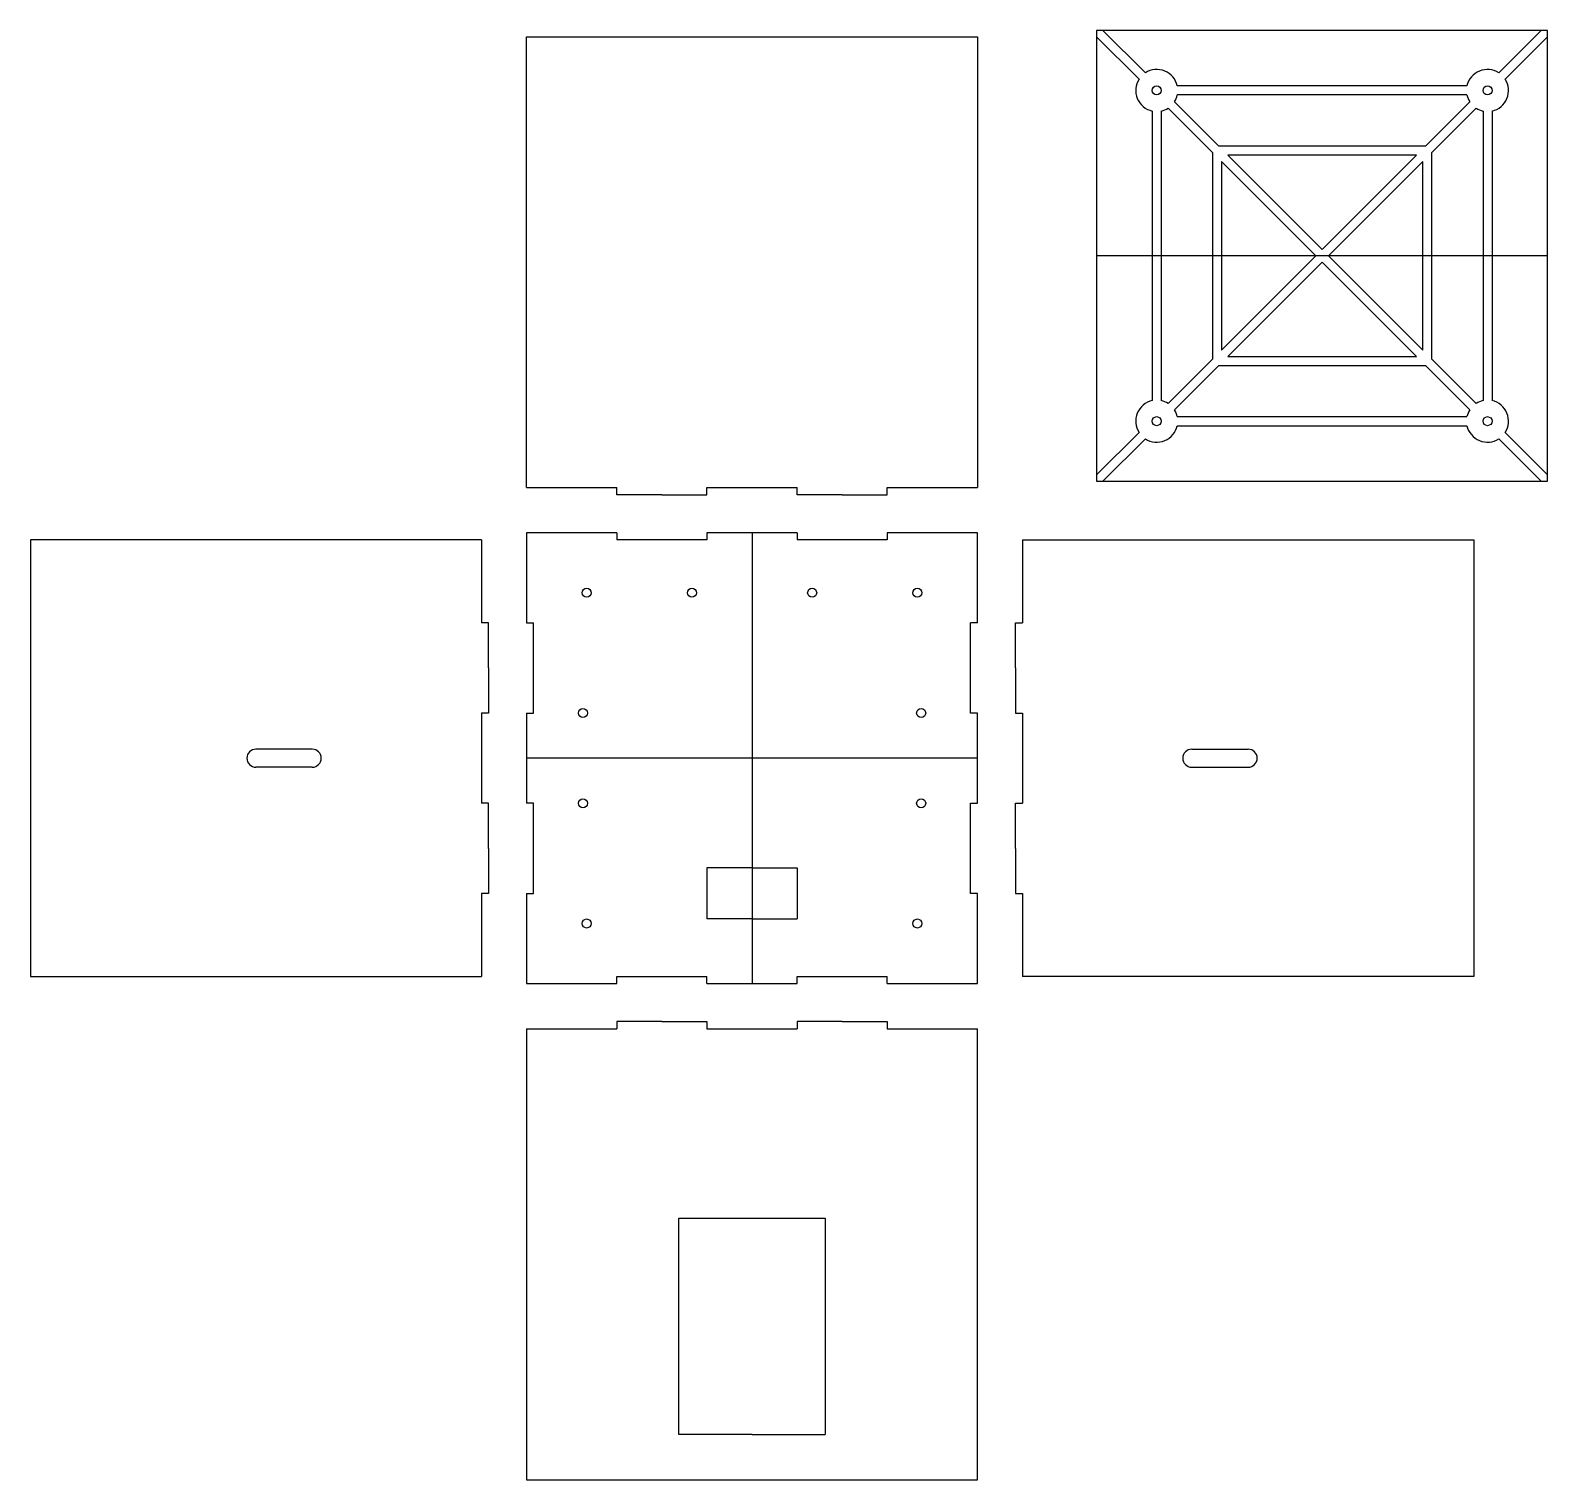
# Model space of a CAD drawing. Header units: millimetres. Extents: x -201 to 472, y -169 to 474.
import ezdxf

# ---------------------------------------------------------------- set-up
doc = ezdxf.new("R2010")
doc.units = ezdxf.units.MM

msp = doc.modelspace()

# ---------------------------------------------------------------- linework, layer by layer
for p, q in [((18.94, 271.33), (18.94, 471.33)), ((18.94, 471.33), (218.94, 471.33)), ((218.94, 471.33), (218.94, 271.33)), ((271.73, 474.14), (271.73, 274.14)), ((471.73, 474.14), (271.73, 474.14)), ((271.73, 471.31), (290.54, 452.5)), ((274.56, 474.14), (293.37, 455.33)), ((468.91, 474.14), (450.1, 455.33)), ((471.73, 471.31), (452.93, 452.5)), ((471.73, 274.14), (471.73, 474.14)), ((303.43, 439.61), (323.07, 419.98)), ((306.26, 442.44), (325.9, 422.8)), ((437.21, 442.44), (417.57, 422.8)), ((440.04, 439.61), (420.4, 419.98)), ((443.07, 438.35), (443.07, 309.92)), ((447.07, 438.35), (447.07, 309.92)), ((329.9, 418.8), (371.73, 376.97)), ((413.57, 418.8), (371.73, 376.97)), ((327.07, 415.98), (368.91, 374.14)), ((416.4, 415.98), (374.56, 374.14)), ((471.73, 374.14), (271.73, 374.14)), ((368.91, 374.14), (327.07, 332.3)), ((371.73, 371.31), (329.9, 329.47)), ((371.73, 371.31), (413.57, 329.47)), ((374.56, 374.14), (416.4, 332.3)), ((323.07, 328.3), (303.43, 308.67)), ((325.9, 325.47), (306.26, 305.84)), ((417.57, 325.47), (437.21, 305.84)), ((420.4, 328.3), (440.04, 308.67)), ((290.54, 295.77), (271.73, 276.97)), ((293.37, 292.94), (274.56, 274.14)), ((450.1, 292.94), (468.91, 274.14)), ((452.93, 295.77), (471.73, 276.97)), ((18.94, 271.33), (58.97, 271.33)), ((58.97, 268.16), (58.97, 271.33)), ((98.92, 268.16), (98.92, 271.33)), ((98.92, 271.33), (138.97, 271.33)), ((138.97, 268.16), (138.97, 271.33)), ((178.92, 268.16), (178.92, 271.33)), ((178.92, 271.33), (218.94, 271.33)), ((271.73, 274.14), (471.73, 274.14)), ((78.94, 268.16), (58.97, 268.16)), ((78.94, 268.16), (98.92, 268.16)), ((158.94, 268.16), (138.97, 268.16)), ((158.94, 268.16), (178.92, 268.16)), ((58.94, 251.33), (58.94, 248.16)), ((98.94, 251.33), (98.94, 248.16)), ((118.94, 251.33), (118.94, 51.33)), ((138.94, 251.33), (138.94, 248.16)), ((178.94, 251.33), (178.94, 248.16)), ((-201.06, 248.13), (-201.06, 54.53)), ((-1.06, 248.13), (-201.06, 248.13)), ((-1.06, 248.13), (-1.06, 211.31)), ((238.94, 248.13), (238.94, 211.31)), ((238.94, 248.13), (438.94, 248.13)), ((438.94, 248.13), (438.94, 54.53)), ((2.12, 211.31), (-1.06, 211.31)), ((2.12, 191.33), (2.12, 211.31)), ((18.94, 211.33), (22.12, 211.33)), ((22.12, 171.33), (22.12, 211.33)), ((218.94, 211.33), (215.77, 211.33)), ((215.77, 171.33), (215.77, 211.33)), ((235.77, 191.33), (235.77, 211.31)), ((235.77, 211.31), (238.94, 211.31)), ((2.12, 191.33), (2.12, 171.36)), ((235.77, 191.33), (235.77, 171.36)), ((2.12, 171.36), (-1.06, 171.36)), ((-1.06, 171.36), (-1.06, 131.31)), ((18.94, 171.33), (22.12, 171.33)), ((218.94, 171.33), (215.77, 171.33)), ((235.77, 171.36), (238.94, 171.36)), ((238.94, 171.36), (238.94, 131.31)), ((-76.06, 155.33), (-101.06, 155.33)), ((313.94, 155.33), (338.94, 155.33)), ((218.94, 151.33), (18.94, 151.33)), ((-76.06, 147.33), (-101.06, 147.33)), ((313.94, 147.33), (338.94, 147.33)), ((2.12, 131.31), (-1.06, 131.31)), ((2.12, 111.33), (2.12, 131.31)), ((22.12, 131.33), (18.94, 131.33)), ((22.12, 91.33), (22.12, 131.33)), ((215.77, 91.33), (215.77, 131.33)), ((215.77, 131.33), (218.94, 131.33)), ((235.77, 111.33), (235.77, 131.31)), ((235.77, 131.31), (238.94, 131.31)), ((2.12, 111.33), (2.12, 91.36)), ((235.77, 111.33), (235.77, 91.36)), ((118.94, 102.67), (98.94, 102.67)), ((98.94, 102.67), (98.94, 80)), ((118.94, 102.67), (138.94, 102.67)), ((138.94, 102.67), (138.94, 80)), ((2.12, 91.36), (-1.06, 91.36)), ((-1.06, 91.36), (-1.06, 54.53)), ((18.94, 91.33), (22.12, 91.33)), ((218.94, 91.33), (215.77, 91.33)), ((235.77, 91.36), (238.94, 91.36)), ((238.94, 91.36), (238.94, 54.53)), ((118.94, 80), (98.94, 80)), ((118.94, 80), (138.94, 80)), ((-201.06, 54.53), (-1.06, 54.53)), ((58.94, 51.33), (58.94, 54.51)), ((98.94, 51.33), (98.94, 54.51)), ((138.94, 51.33), (138.94, 54.51)), ((178.94, 51.33), (178.94, 54.51)), ((438.94, 54.53), (238.94, 54.53)), ((78.94, 34.51), (58.97, 34.51)), ((58.97, 34.51), (58.97, 31.33)), ((78.94, 34.51), (98.92, 34.51)), ((98.92, 34.51), (98.92, 31.33)), ((158.94, 34.51), (138.97, 34.51)), ((138.97, 34.51), (138.97, 31.33)), ((158.94, 34.51), (178.92, 34.51)), ((178.92, 34.51), (178.92, 31.33)), ((18.94, 31.33), (58.97, 31.33)), ((18.94, 31.33), (18.94, -168.67)), ((98.92, 31.33), (138.97, 31.33)), ((178.92, 31.33), (218.94, 31.33)), ((218.94, -168.67), (218.94, 31.33)), ((86.44, -148.67), (86.44, -52.67)), ((86.44, -52.67), (151.44, -52.67)), ((151.44, -52.67), (151.44, -148.67)), ((118.94, -148.67), (86.44, -148.67)), ((118.94, -148.67), (151.44, -148.67)), ((18.94, -168.67), (218.94, -168.67))]:
    msp.add_line(p, q)
for points in [[(274.56, 474.14), (271.73, 474.14), (271.73, 471.31)], [(471.73, 471.31), (471.73, 474.14), (468.91, 474.14)], [(435.95, 449.47), (307.52, 449.47)], [(435.95, 445.47), (307.52, 445.47)], [(296.4, 438.35), (296.4, 309.92)], [(300.4, 438.35), (300.4, 309.92)], [(323.07, 419.98), (323.07, 328.3)], [(417.57, 422.8), (325.9, 422.8)], [(413.57, 418.8), (329.9, 418.8)], [(420.4, 328.3), (420.4, 419.98)], [(327.07, 415.98), (327.07, 332.3)], [(416.4, 332.3), (416.4, 415.98)], [(325.9, 325.47), (417.57, 325.47)], [(329.9, 329.47), (413.57, 329.47)], [(307.52, 302.8), (435.95, 302.8)], [(307.52, 298.8), (435.95, 298.8)], [(271.73, 276.97), (271.73, 274.14), (274.56, 274.14)], [(468.91, 274.14), (471.73, 274.14), (471.73, 276.97)], [(58.94, 251.33), (18.94, 251.33), (18.94, 211.33)], [(138.94, 251.33), (98.94, 251.33)], [(218.94, 211.33), (218.94, 251.33), (178.94, 251.33)], [(98.94, 248.16), (58.94, 248.16)], [(178.94, 248.16), (138.94, 248.16)], [(18.94, 171.33), (18.94, 131.33)], [(218.94, 131.33), (218.94, 171.33)], [(18.94, 91.33), (18.94, 51.33), (58.94, 51.33)], [(178.94, 51.33), (218.94, 51.33), (218.94, 91.33)], [(58.94, 54.51), (98.94, 54.51)], [(138.94, 54.51), (178.94, 54.51)], [(98.94, 51.33), (138.94, 51.33)]]:
    msp.add_lwpolyline(points)
for centre in [(298.4, 447.47), (445.07, 447.47), (298.4, 300.8), (445.07, 300.8), (45.61, 224.67), (92.28, 224.67), (145.61, 224.67), (192.28, 224.67), (43.94, 171.33), (193.94, 171.33), (43.94, 131.33), (193.94, 131.33), (45.61, 78), (192.28, 78)]:
    msp.add_circle(centre, 2)
for centre, radius, start, end in [((298.4, 447.47), 9.33, 147.37363, 257.62637), ((298.4, 447.47), 9.33, 12.37363, 122.62637), ((445.07, 447.47), 9.33, 57.37363, 167.62637), ((445.07, 447.47), 9.33, 282.37363, 32.62637), ((298.4, 447.47), 9.33, 327.37363, 347.62637), ((445.07, 447.47), 9.33, 192.37363, 212.62637), ((298.4, 447.47), 9.33, 282.37363, 302.62637), ((445.07, 447.47), 9.33, 237.37363, 257.62637), ((298.4, 300.8), 9.33, 102.37363, 212.62637), ((298.4, 300.8), 9.33, 57.37363, 77.62637), ((445.07, 300.8), 9.33, 102.37363, 122.62637), ((445.07, 300.8), 9.33, 327.37363, 77.62637), ((298.4, 300.8), 9.33, 12.37363, 32.62637), ((445.07, 300.8), 9.33, 147.37363, 167.62637), ((298.4, 300.8), 9.33, 237.37363, 347.62637), ((445.07, 300.8), 9.33, 192.37363, 302.62637), ((-101.06, 151.33), 4, 90, 270), ((-76.06, 151.33), 4, 270, 90), ((313.94, 151.33), 4, 90, 270), ((338.94, 151.33), 4, 270, 90)]:
    msp.add_arc(centre, radius, start, end)

doc.saveas('drawing.dxf')
